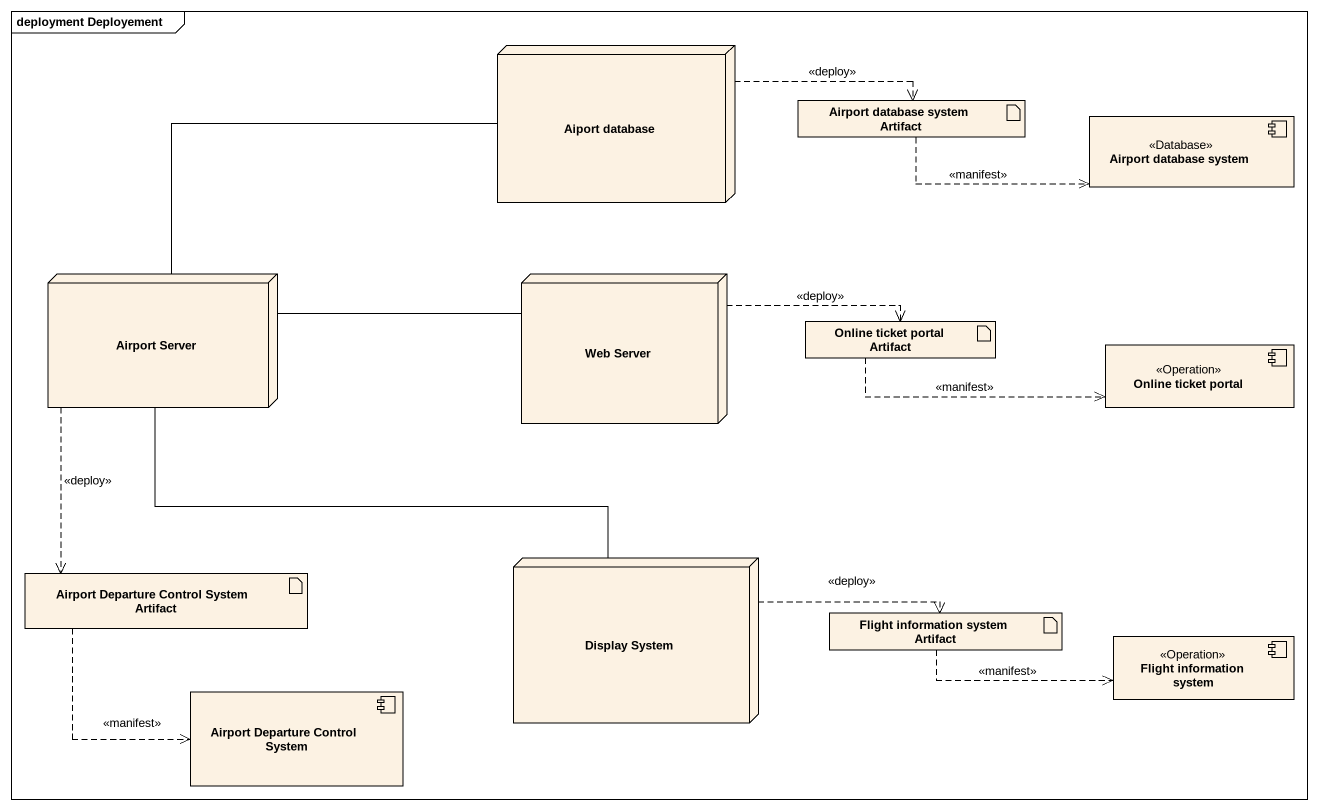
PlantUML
@startuml
mainframe deployment Deployement
node "Aiport database" as Aiport_database
artifact "Airport database system Artifact" as Airport_database_system
component "Airport database system" as Airport_database_system_2 <<Database>>
node "Airport Server" as Airport_Server
node "Web Server" as Web_Server
artifact "Online ticket portal Artifact" as Online_ticket_portal
component "Online ticket portal" as Online_ticket_portal_2 <<Operation>>
node "Display System" as Display_System
artifact "Airport Departure Control System Artifact" as Airport_Departure_Control
artifact "Flight information system Artifact" as Flight_information_system
component "Flight information system" as Flight_information_system_2 <<Operation>>
component "Airport Departure Control System" as Airport_Departure_Control_2
Aiport_database .right.> Airport_database_system : <<deploy>>
Aiport_database -left- Airport_Server
Airport_database_system .right.> Airport_database_system_2 : <<manifest>>
Airport_Server -right- Web_Server
Airport_Server ..> Airport_Departure_Control : <<deploy>>
Web_Server .right.> Online_ticket_portal : <<deploy>>
Online_ticket_portal .right.> Online_ticket_portal_2 : <<manifest>>
Display_System -up- Airport_Server
Display_System .right.> Flight_information_system : <<deploy>>
Airport_Departure_Control ..> Airport_Departure_Control_2 : <<manifest>>
Flight_information_system .right.> Flight_information_system_2 : <<manifest>>
@enduml
